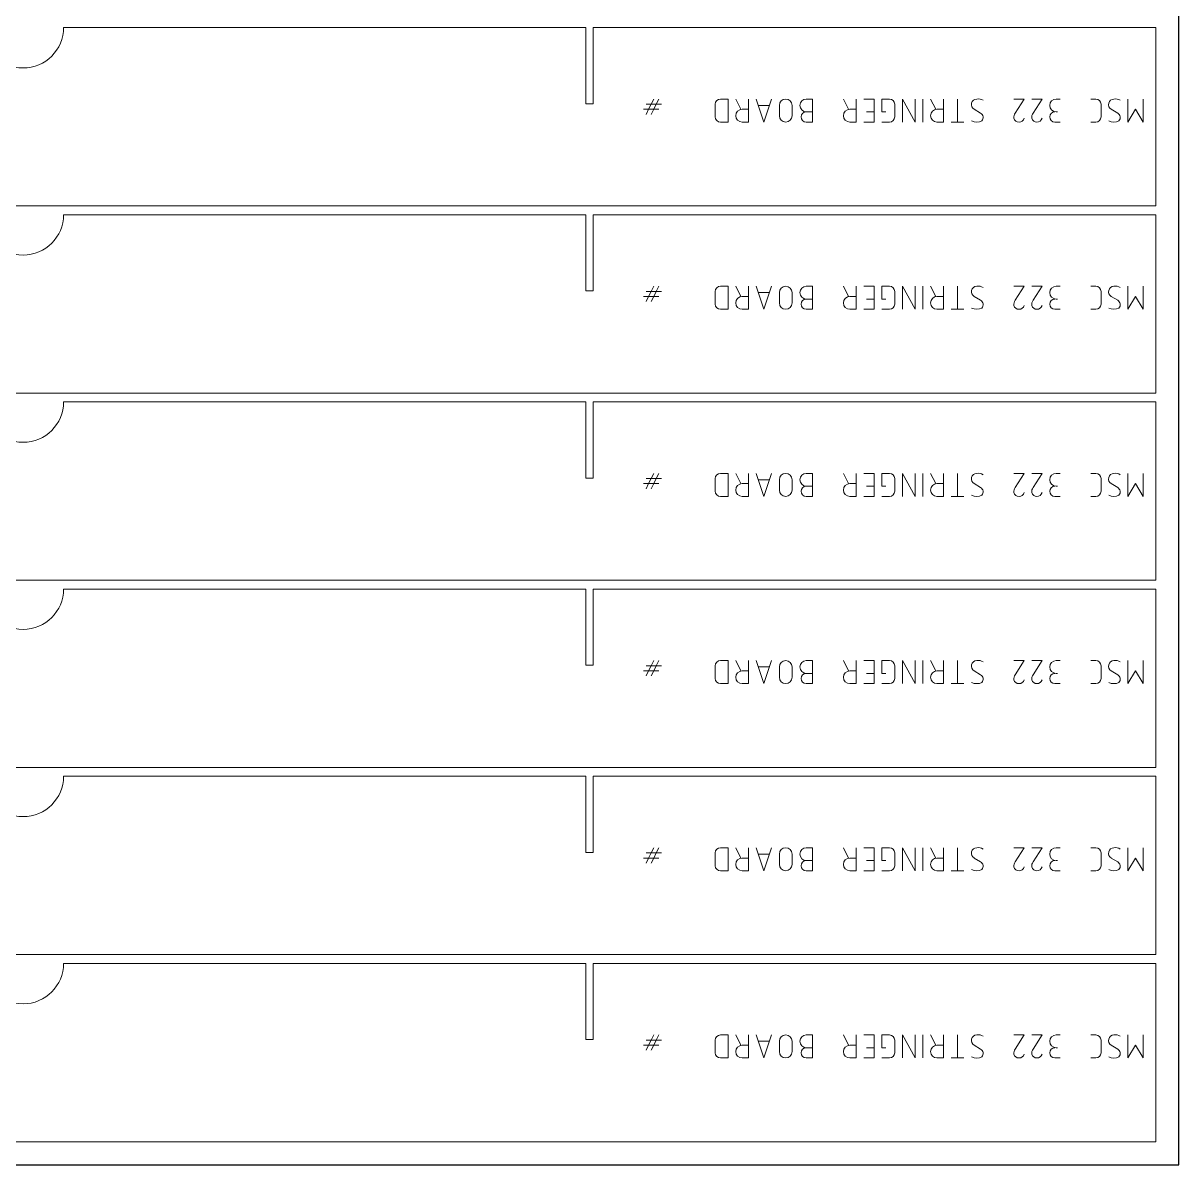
# Model space of a CAD drawing. Header units: millimetres. Extents: x 352 to 5752, y 371 to 2371.
# Drawn here: x 3052 to 3552, y 371 to 865 of the extents above; entities that cross this region are included whole.
import ezdxf

# ---------------------------------------------------------------- set-up
doc = ezdxf.new("R2010")
doc.units = ezdxf.units.MM
doc.layers.add('IV_MARK_SURFACE', color=2, linetype='Continuous', lineweight=5)
doc.layers.add('IV_OUTER_PROFILE', color=7, linetype='Continuous', lineweight=5)

msp = doc.modelspace()

# ---------------------------------------------------------------- linework, layer by layer
msp.add_lwpolyline([(2552.48, 371.21), (3552.48, 371.21), (3552.48, 2371.21), (2552.48, 2371.21)], close=True)
at = {"layer": 'IV_MARK_SURFACE'}
for p, q in [((3321.97, 830.23), (3324.19, 830.23)), ((3323.08, 828.01), (3324.19, 830.23)), ((3324.19, 830.23), (3325.3, 832.45)), ((3324.19, 830.23), (3326.41, 830.23)), ((3326.41, 830.23), (3325.3, 828.01)), ((3327.52, 832.45), (3326.41, 830.23)), ((3326.41, 830.23), (3328.63, 830.23)), ((3351.91, 830.23), (3351.91, 824.69)), ((3357.46, 832.45), (3354.13, 832.45)), ((3357.46, 822.47), (3357.46, 832.45)), ((3363, 828.01), (3360.78, 832.45)), ((3366.33, 832.45), (3366.33, 828.01)), ((3369.66, 832.45), (3372.98, 822.47)), ((3372.98, 822.47), (3376.31, 832.45)), ((3391.28, 832.45), (3394.05, 832.45)), ((3394.05, 832.45), (3394.05, 826.9)), ((3409.58, 828.01), (3407.36, 832.45)), ((3412.9, 832.45), (3412.9, 828.01)), ((3416.23, 832.45), (3420.66, 832.45)), ((3420.66, 832.45), (3420.66, 826.9)), ((3427.32, 832.45), (3423.99, 832.45)), ((3423.99, 832.45), (3423.99, 826.9)), ((3429.54, 824.69), (3429.54, 830.23)), ((3438.41, 822.47), (3432.86, 832.45)), ((3432.86, 832.45), (3432.86, 822.47)), ((3438.41, 832.45), (3438.41, 822.47)), ((3441.73, 832.45), (3441.73, 822.47)), ((3447.28, 828.01), (3445.06, 832.45)), ((3450.6, 832.45), (3450.6, 828.01)), ((3456.7, 832.45), (3456.7, 822.47)), ((3481.1, 832.45), (3485.53, 832.45)), ((3485.53, 832.45), (3481.65, 826.35)), ((3488.86, 832.45), (3493.3, 832.45)), ((3493.3, 832.45), (3489.42, 826.35)), ((3501.06, 832.45), (3499.4, 832.45)), ((3514.37, 832.45), (3516.58, 832.45)), ((3518.8, 830.23), (3518.8, 824.69)), ((3530.44, 822.47), (3530.44, 832.45)), ((3537.1, 832.45), (3537.1, 822.47)), ((3323.08, 828.01), (3320.86, 828.01)), ((3321.97, 825.79), (3323.08, 828.01)), ((3325.3, 828.01), (3323.08, 828.01)), ((3325.3, 828.01), (3324.19, 825.79)), ((3327.52, 828.01), (3325.3, 828.01)), ((3363.56, 828.01), (3366.33, 828.01)), ((3366.33, 828.01), (3366.33, 822.47)), ((3375.2, 829.68), (3370.76, 829.68)), ((3379.64, 829.68), (3379.64, 825.24)), ((3385.18, 825.24), (3385.18, 829.68)), ((3391.28, 826.9), (3394.05, 826.9)), ((3394.05, 826.9), (3394.05, 822.47)), ((3410.13, 828.01), (3412.9, 828.01)), ((3412.9, 828.01), (3412.9, 822.47)), ((3420.66, 826.9), (3417.34, 826.9)), ((3420.66, 826.9), (3420.66, 822.47)), ((3423.99, 826.9), (3425.65, 826.9)), ((3447.83, 828.01), (3450.6, 828.01)), ((3450.6, 828.01), (3450.6, 822.47)), ((3463.91, 828.01), (3466.68, 826.35)), ((3499.4, 826.9), (3499.95, 826.9)), ((3523.24, 828.01), (3526.01, 826.35)), ((3533.77, 828.01), (3530.44, 822.47)), ((3537.1, 822.47), (3533.77, 828.01)), ((3354.13, 822.47), (3357.46, 822.47)), ((3366.33, 822.47), (3363.56, 822.47)), ((3394.05, 822.47), (3391.28, 822.47)), ((3412.9, 822.47), (3410.13, 822.47)), ((3420.66, 822.47), (3416.23, 822.47)), ((3423.99, 822.47), (3427.32, 822.47)), ((3450.6, 822.47), (3447.83, 822.47)), ((3456.7, 822.47), (3453.93, 822.47)), ((3459.48, 822.47), (3456.7, 822.47)), ((3498.84, 822.47), (3501.06, 822.47)), ((3516.58, 822.47), (3514.37, 822.47)), ((3324.19, 749.23), (3325.3, 751.45)), ((3327.52, 751.45), (3326.41, 749.23)), ((3357.46, 751.45), (3354.13, 751.45)), ((3357.46, 741.47), (3357.46, 751.45)), ((3363, 747.01), (3360.78, 751.45)), ((3366.33, 751.45), (3366.33, 747.01)), ((3369.66, 751.45), (3372.98, 741.47)), ((3372.98, 741.47), (3376.31, 751.45)), ((3391.28, 751.45), (3394.05, 751.45)), ((3394.05, 751.45), (3394.05, 745.9)), ((3409.58, 747.01), (3407.36, 751.45)), ((3412.9, 751.45), (3412.9, 747.01)), ((3416.23, 751.45), (3420.66, 751.45)), ((3420.66, 751.45), (3420.66, 745.9)), ((3427.32, 751.45), (3423.99, 751.45)), ((3423.99, 751.45), (3423.99, 745.9)), ((3438.41, 741.47), (3432.86, 751.45)), ((3432.86, 751.45), (3432.86, 741.47)), ((3438.41, 751.45), (3438.41, 741.47)), ((3441.73, 751.45), (3441.73, 741.47)), ((3447.28, 747.01), (3445.06, 751.45)), ((3450.6, 751.45), (3450.6, 747.01)), ((3456.7, 751.45), (3456.7, 741.47)), ((3481.1, 751.45), (3485.53, 751.45)), ((3485.53, 751.45), (3481.65, 745.35)), ((3488.86, 751.45), (3493.3, 751.45)), ((3493.3, 751.45), (3489.42, 745.35)), ((3501.06, 751.45), (3499.4, 751.45)), ((3514.37, 751.45), (3516.58, 751.45)), ((3530.44, 741.47), (3530.44, 751.45)), ((3537.1, 751.45), (3537.1, 741.47)), ((3323.08, 747.01), (3320.86, 747.01)), ((3321.97, 749.23), (3324.19, 749.23)), ((3321.97, 744.79), (3323.08, 747.01)), ((3323.08, 747.01), (3324.19, 749.23)), ((3325.3, 747.01), (3323.08, 747.01)), ((3324.19, 749.23), (3326.41, 749.23)), ((3325.3, 747.01), (3324.19, 744.79)), ((3326.41, 749.23), (3325.3, 747.01)), ((3327.52, 747.01), (3325.3, 747.01)), ((3326.41, 749.23), (3328.63, 749.23)), ((3351.91, 749.23), (3351.91, 743.69)), ((3363.56, 747.01), (3366.33, 747.01)), ((3366.33, 747.01), (3366.33, 741.47)), ((3375.2, 748.68), (3370.76, 748.68)), ((3379.64, 748.68), (3379.64, 744.24)), ((3385.18, 744.24), (3385.18, 748.68)), ((3391.28, 745.9), (3394.05, 745.9)), ((3394.05, 745.9), (3394.05, 741.47)), ((3410.13, 747.01), (3412.9, 747.01)), ((3412.9, 747.01), (3412.9, 741.47)), ((3420.66, 745.9), (3417.34, 745.9)), ((3420.66, 745.9), (3420.66, 741.47)), ((3423.99, 745.9), (3425.65, 745.9)), ((3429.54, 743.69), (3429.54, 749.23)), ((3447.83, 747.01), (3450.6, 747.01)), ((3450.6, 747.01), (3450.6, 741.47)), ((3463.91, 747.01), (3466.68, 745.35)), ((3499.4, 745.9), (3499.95, 745.9)), ((3518.8, 749.23), (3518.8, 743.69)), ((3523.24, 747.01), (3526.01, 745.35)), ((3533.77, 747.01), (3530.44, 741.47)), ((3537.1, 741.47), (3533.77, 747.01)), ((3354.13, 741.47), (3357.46, 741.47)), ((3366.33, 741.47), (3363.56, 741.47)), ((3394.05, 741.47), (3391.28, 741.47)), ((3412.9, 741.47), (3410.13, 741.47)), ((3420.66, 741.47), (3416.23, 741.47)), ((3423.99, 741.47), (3427.32, 741.47)), ((3450.6, 741.47), (3447.83, 741.47)), ((3456.7, 741.47), (3453.93, 741.47)), ((3459.48, 741.47), (3456.7, 741.47)), ((3498.84, 741.47), (3501.06, 741.47)), ((3516.58, 741.47), (3514.37, 741.47)), ((3324.19, 668.23), (3325.3, 670.45)), ((3327.52, 670.45), (3326.41, 668.23)), ((3357.46, 670.45), (3354.13, 670.45)), ((3357.46, 660.47), (3357.46, 670.45)), ((3363, 666.01), (3360.78, 670.45)), ((3366.33, 670.45), (3366.33, 666.01)), ((3369.66, 670.45), (3372.98, 660.47)), ((3372.98, 660.47), (3376.31, 670.45)), ((3391.28, 670.45), (3394.05, 670.45)), ((3394.05, 670.45), (3394.05, 664.9)), ((3409.58, 666.01), (3407.36, 670.45)), ((3412.9, 670.45), (3412.9, 666.01)), ((3416.23, 670.45), (3420.66, 670.45)), ((3420.66, 670.45), (3420.66, 664.9)), ((3427.32, 670.45), (3423.99, 670.45)), ((3423.99, 670.45), (3423.99, 664.9)), ((3438.41, 660.47), (3432.86, 670.45)), ((3432.86, 670.45), (3432.86, 660.47)), ((3438.41, 670.45), (3438.41, 660.47)), ((3441.73, 670.45), (3441.73, 660.47)), ((3447.28, 666.01), (3445.06, 670.45)), ((3450.6, 670.45), (3450.6, 666.01)), ((3456.7, 670.45), (3456.7, 660.47)), ((3481.1, 670.45), (3485.53, 670.45)), ((3485.53, 670.45), (3481.65, 664.35)), ((3488.86, 670.45), (3493.3, 670.45)), ((3493.3, 670.45), (3489.42, 664.35)), ((3501.06, 670.45), (3499.4, 670.45)), ((3514.37, 670.45), (3516.58, 670.45)), ((3530.44, 660.47), (3530.44, 670.45)), ((3537.1, 670.45), (3537.1, 660.47)), ((3323.08, 666.01), (3320.86, 666.01)), ((3321.97, 668.23), (3324.19, 668.23)), ((3321.97, 663.79), (3323.08, 666.01)), ((3323.08, 666.01), (3324.19, 668.23)), ((3325.3, 666.01), (3323.08, 666.01)), ((3324.19, 668.23), (3326.41, 668.23)), ((3325.3, 666.01), (3324.19, 663.79)), ((3326.41, 668.23), (3325.3, 666.01)), ((3327.52, 666.01), (3325.3, 666.01)), ((3326.41, 668.23), (3328.63, 668.23)), ((3351.91, 668.23), (3351.91, 662.69)), ((3363.56, 666.01), (3366.33, 666.01)), ((3366.33, 666.01), (3366.33, 660.47)), ((3375.2, 667.68), (3370.76, 667.68)), ((3379.64, 667.68), (3379.64, 663.24)), ((3385.18, 663.24), (3385.18, 667.68)), ((3410.13, 666.01), (3412.9, 666.01)), ((3412.9, 666.01), (3412.9, 660.47)), ((3429.54, 662.69), (3429.54, 668.23)), ((3447.83, 666.01), (3450.6, 666.01)), ((3450.6, 666.01), (3450.6, 660.47)), ((3463.91, 666.01), (3466.68, 664.35)), ((3518.8, 668.23), (3518.8, 662.69)), ((3523.24, 666.01), (3526.01, 664.35)), ((3533.77, 666.01), (3530.44, 660.47)), ((3537.1, 660.47), (3533.77, 666.01)), ((3354.13, 660.47), (3357.46, 660.47)), ((3366.33, 660.47), (3363.56, 660.47)), ((3391.28, 664.9), (3394.05, 664.9)), ((3394.05, 660.47), (3391.28, 660.47)), ((3394.05, 664.9), (3394.05, 660.47)), ((3412.9, 660.47), (3410.13, 660.47)), ((3420.66, 660.47), (3416.23, 660.47)), ((3420.66, 664.9), (3417.34, 664.9)), ((3420.66, 664.9), (3420.66, 660.47)), ((3423.99, 664.9), (3425.65, 664.9)), ((3423.99, 660.47), (3427.32, 660.47)), ((3450.6, 660.47), (3447.83, 660.47)), ((3456.7, 660.47), (3453.93, 660.47)), ((3459.48, 660.47), (3456.7, 660.47)), ((3498.84, 660.47), (3501.06, 660.47)), ((3499.4, 664.9), (3499.95, 664.9)), ((3516.58, 660.47), (3514.37, 660.47)), ((3323.08, 585.01), (3320.86, 585.01)), ((3321.97, 587.23), (3324.19, 587.23)), ((3321.97, 582.79), (3323.08, 585.01)), ((3323.08, 585.01), (3324.19, 587.23)), ((3325.3, 585.01), (3323.08, 585.01)), ((3324.19, 587.23), (3325.3, 589.45)), ((3324.19, 587.23), (3326.41, 587.23)), ((3325.3, 585.01), (3324.19, 582.79)), ((3326.41, 587.23), (3325.3, 585.01)), ((3327.52, 585.01), (3325.3, 585.01)), ((3327.52, 589.45), (3326.41, 587.23)), ((3326.41, 587.23), (3328.63, 587.23)), ((3351.91, 587.23), (3351.91, 581.69)), ((3357.46, 589.45), (3354.13, 589.45)), ((3357.46, 579.47), (3357.46, 589.45)), ((3363, 585.01), (3360.78, 589.45)), ((3363.56, 585.01), (3366.33, 585.01)), ((3366.33, 589.45), (3366.33, 585.01)), ((3366.33, 585.01), (3366.33, 579.47)), ((3369.66, 589.45), (3372.98, 579.47)), ((3375.2, 586.68), (3370.76, 586.68)), ((3372.98, 579.47), (3376.31, 589.45)), ((3379.64, 586.68), (3379.64, 582.24)), ((3385.18, 582.24), (3385.18, 586.68)), ((3391.28, 589.45), (3394.05, 589.45)), ((3394.05, 589.45), (3394.05, 583.9)), ((3409.58, 585.01), (3407.36, 589.45)), ((3410.13, 585.01), (3412.9, 585.01)), ((3412.9, 589.45), (3412.9, 585.01)), ((3412.9, 585.01), (3412.9, 579.47)), ((3416.23, 589.45), (3420.66, 589.45)), ((3420.66, 589.45), (3420.66, 583.9)), ((3427.32, 589.45), (3423.99, 589.45)), ((3423.99, 589.45), (3423.99, 583.9)), ((3429.54, 581.69), (3429.54, 587.23)), ((3438.41, 579.47), (3432.86, 589.45)), ((3432.86, 589.45), (3432.86, 579.47)), ((3438.41, 589.45), (3438.41, 579.47)), ((3441.73, 589.45), (3441.73, 579.47)), ((3447.28, 585.01), (3445.06, 589.45)), ((3447.83, 585.01), (3450.6, 585.01)), ((3450.6, 589.45), (3450.6, 585.01)), ((3450.6, 585.01), (3450.6, 579.47)), ((3456.7, 589.45), (3456.7, 579.47)), ((3463.91, 585.01), (3466.68, 583.35)), ((3481.1, 589.45), (3485.53, 589.45)), ((3485.53, 589.45), (3481.65, 583.35)), ((3488.86, 589.45), (3493.3, 589.45)), ((3493.3, 589.45), (3489.42, 583.35)), ((3501.06, 589.45), (3499.4, 589.45)), ((3514.37, 589.45), (3516.58, 589.45)), ((3518.8, 587.23), (3518.8, 581.69)), ((3523.24, 585.01), (3526.01, 583.35)), ((3530.44, 579.47), (3530.44, 589.45)), ((3533.77, 585.01), (3530.44, 579.47)), ((3537.1, 579.47), (3533.77, 585.01)), ((3537.1, 589.45), (3537.1, 579.47)), ((3391.28, 583.9), (3394.05, 583.9)), ((3394.05, 583.9), (3394.05, 579.47)), ((3420.66, 583.9), (3417.34, 583.9)), ((3420.66, 583.9), (3420.66, 579.47)), ((3423.99, 583.9), (3425.65, 583.9)), ((3499.4, 583.9), (3499.95, 583.9)), ((3354.13, 579.47), (3357.46, 579.47)), ((3366.33, 579.47), (3363.56, 579.47)), ((3394.05, 579.47), (3391.28, 579.47)), ((3412.9, 579.47), (3410.13, 579.47)), ((3420.66, 579.47), (3416.23, 579.47)), ((3423.99, 579.47), (3427.32, 579.47)), ((3450.6, 579.47), (3447.83, 579.47)), ((3456.7, 579.47), (3453.93, 579.47)), ((3459.48, 579.47), (3456.7, 579.47)), ((3498.84, 579.47), (3501.06, 579.47)), ((3516.58, 579.47), (3514.37, 579.47)), ((3321.97, 506.23), (3324.19, 506.23)), ((3323.08, 504.01), (3324.19, 506.23)), ((3324.19, 506.23), (3325.3, 508.45)), ((3324.19, 506.23), (3326.41, 506.23)), ((3326.41, 506.23), (3325.3, 504.01)), ((3327.52, 508.45), (3326.41, 506.23)), ((3326.41, 506.23), (3328.63, 506.23)), ((3351.91, 506.23), (3351.91, 500.69)), ((3357.46, 508.45), (3354.13, 508.45)), ((3357.46, 498.47), (3357.46, 508.45)), ((3363, 504.01), (3360.78, 508.45)), ((3366.33, 508.45), (3366.33, 504.01)), ((3369.66, 508.45), (3372.98, 498.47)), ((3375.2, 505.68), (3370.76, 505.68)), ((3372.98, 498.47), (3376.31, 508.45)), ((3379.64, 505.68), (3379.64, 501.24)), ((3385.18, 501.24), (3385.18, 505.68)), ((3391.28, 508.45), (3394.05, 508.45)), ((3394.05, 508.45), (3394.05, 502.9)), ((3409.58, 504.01), (3407.36, 508.45)), ((3412.9, 508.45), (3412.9, 504.01)), ((3416.23, 508.45), (3420.66, 508.45)), ((3420.66, 508.45), (3420.66, 502.9)), ((3427.32, 508.45), (3423.99, 508.45)), ((3423.99, 508.45), (3423.99, 502.9)), ((3429.54, 500.69), (3429.54, 506.23)), ((3438.41, 498.47), (3432.86, 508.45)), ((3432.86, 508.45), (3432.86, 498.47)), ((3438.41, 508.45), (3438.41, 498.47)), ((3441.73, 508.45), (3441.73, 498.47)), ((3447.28, 504.01), (3445.06, 508.45)), ((3450.6, 508.45), (3450.6, 504.01)), ((3456.7, 508.45), (3456.7, 498.47)), ((3481.1, 508.45), (3485.53, 508.45)), ((3485.53, 508.45), (3481.65, 502.35)), ((3488.86, 508.45), (3493.3, 508.45)), ((3493.3, 508.45), (3489.42, 502.35)), ((3501.06, 508.45), (3499.4, 508.45)), ((3514.37, 508.45), (3516.58, 508.45)), ((3518.8, 506.23), (3518.8, 500.69)), ((3530.44, 498.47), (3530.44, 508.45)), ((3537.1, 508.45), (3537.1, 498.47)), ((3323.08, 504.01), (3320.86, 504.01)), ((3321.97, 501.79), (3323.08, 504.01)), ((3325.3, 504.01), (3323.08, 504.01)), ((3325.3, 504.01), (3324.19, 501.79)), ((3327.52, 504.01), (3325.3, 504.01)), ((3363.56, 504.01), (3366.33, 504.01)), ((3366.33, 504.01), (3366.33, 498.47)), ((3391.28, 502.9), (3394.05, 502.9)), ((3394.05, 502.9), (3394.05, 498.47)), ((3410.13, 504.01), (3412.9, 504.01)), ((3412.9, 504.01), (3412.9, 498.47)), ((3420.66, 502.9), (3417.34, 502.9)), ((3420.66, 502.9), (3420.66, 498.47)), ((3423.99, 502.9), (3425.65, 502.9)), ((3447.83, 504.01), (3450.6, 504.01)), ((3450.6, 504.01), (3450.6, 498.47)), ((3463.91, 504.01), (3466.68, 502.35)), ((3499.4, 502.9), (3499.95, 502.9)), ((3523.24, 504.01), (3526.01, 502.35)), ((3533.77, 504.01), (3530.44, 498.47)), ((3537.1, 498.47), (3533.77, 504.01)), ((3354.13, 498.47), (3357.46, 498.47)), ((3366.33, 498.47), (3363.56, 498.47)), ((3394.05, 498.47), (3391.28, 498.47)), ((3412.9, 498.47), (3410.13, 498.47)), ((3420.66, 498.47), (3416.23, 498.47)), ((3423.99, 498.47), (3427.32, 498.47)), ((3450.6, 498.47), (3447.83, 498.47)), ((3456.7, 498.47), (3453.93, 498.47)), ((3459.48, 498.47), (3456.7, 498.47)), ((3498.84, 498.47), (3501.06, 498.47)), ((3516.58, 498.47), (3514.37, 498.47)), ((3321.97, 425.23), (3324.19, 425.23)), ((3323.08, 423.01), (3324.19, 425.23)), ((3324.19, 425.23), (3325.3, 427.45)), ((3324.19, 425.23), (3326.41, 425.23)), ((3326.41, 425.23), (3325.3, 423.01)), ((3327.52, 427.45), (3326.41, 425.23)), ((3326.41, 425.23), (3328.63, 425.23)), ((3351.91, 425.23), (3351.91, 419.69)), ((3357.46, 427.45), (3354.13, 427.45)), ((3357.46, 417.47), (3357.46, 427.45)), ((3363, 423.01), (3360.78, 427.45)), ((3366.33, 427.45), (3366.33, 423.01)), ((3369.66, 427.45), (3372.98, 417.47)), ((3372.98, 417.47), (3376.31, 427.45)), ((3391.28, 427.45), (3394.05, 427.45)), ((3394.05, 427.45), (3394.05, 421.9)), ((3409.58, 423.01), (3407.36, 427.45)), ((3412.9, 427.45), (3412.9, 423.01)), ((3416.23, 427.45), (3420.66, 427.45)), ((3420.66, 427.45), (3420.66, 421.9)), ((3427.32, 427.45), (3423.99, 427.45)), ((3423.99, 427.45), (3423.99, 421.9)), ((3429.54, 419.69), (3429.54, 425.23)), ((3438.41, 417.47), (3432.86, 427.45)), ((3432.86, 427.45), (3432.86, 417.47)), ((3438.41, 427.45), (3438.41, 417.47)), ((3441.73, 427.45), (3441.73, 417.47)), ((3447.28, 423.01), (3445.06, 427.45)), ((3450.6, 427.45), (3450.6, 423.01)), ((3456.7, 427.45), (3456.7, 417.47)), ((3481.1, 427.45), (3485.53, 427.45)), ((3485.53, 427.45), (3481.65, 421.35)), ((3488.86, 427.45), (3493.3, 427.45)), ((3493.3, 427.45), (3489.42, 421.35)), ((3501.06, 427.45), (3499.4, 427.45)), ((3514.37, 427.45), (3516.58, 427.45)), ((3518.8, 425.23), (3518.8, 419.69)), ((3530.44, 417.47), (3530.44, 427.45)), ((3537.1, 427.45), (3537.1, 417.47)), ((3323.08, 423.01), (3320.86, 423.01)), ((3321.97, 420.79), (3323.08, 423.01)), ((3325.3, 423.01), (3323.08, 423.01)), ((3325.3, 423.01), (3324.19, 420.79)), ((3327.52, 423.01), (3325.3, 423.01)), ((3363.56, 423.01), (3366.33, 423.01)), ((3366.33, 423.01), (3366.33, 417.47)), ((3375.2, 424.68), (3370.76, 424.68)), ((3379.64, 424.68), (3379.64, 420.24)), ((3385.18, 420.24), (3385.18, 424.68)), ((3391.28, 421.9), (3394.05, 421.9)), ((3394.05, 421.9), (3394.05, 417.47)), ((3410.13, 423.01), (3412.9, 423.01)), ((3412.9, 423.01), (3412.9, 417.47)), ((3420.66, 421.9), (3417.34, 421.9)), ((3420.66, 421.9), (3420.66, 417.47)), ((3423.99, 421.9), (3425.65, 421.9)), ((3447.83, 423.01), (3450.6, 423.01)), ((3450.6, 423.01), (3450.6, 417.47)), ((3463.91, 423.01), (3466.68, 421.35)), ((3499.4, 421.9), (3499.95, 421.9)), ((3523.24, 423.01), (3526.01, 421.35)), ((3533.77, 423.01), (3530.44, 417.47)), ((3537.1, 417.47), (3533.77, 423.01)), ((3354.13, 417.47), (3357.46, 417.47)), ((3366.33, 417.47), (3363.56, 417.47)), ((3394.05, 417.47), (3391.28, 417.47)), ((3412.9, 417.47), (3410.13, 417.47)), ((3420.66, 417.47), (3416.23, 417.47)), ((3423.99, 417.47), (3427.32, 417.47)), ((3450.6, 417.47), (3447.83, 417.47)), ((3456.7, 417.47), (3453.93, 417.47)), ((3459.48, 417.47), (3456.7, 417.47)), ((3498.84, 417.47), (3501.06, 417.47)), ((3516.58, 417.47), (3514.37, 417.47))]:
    msp.add_line(p, q, dxfattribs=at)
for centre, radius, start, end in [((3354.13, 830.23), 2.22, 90, 180), ((3382.41, 829.68), 2.77, 0, 180), ((3391.28, 829.68), 2.77, 90, 270), ((3427.32, 830.23), 2.22, 0, 90), ((3465.12, 830.07), 2.38, 92.3685, 239.559), ((3465.73, 828.79), 3.73, 56.4174, 100.9627), ((3499.4, 829.68), 2.77, 90, 270), ((3516.58, 830.23), 2.22, 0, 90), ((3524.44, 830.07), 2.38, 92.3685, 239.559), ((3525.05, 828.79), 3.73, 56.4174, 100.9627), ((3363.56, 825.24), 2.77, 90, 270), ((3382.41, 825.24), 2.77, 180, 0), ((3391.28, 824.69), 2.22, 90, 270), ((3410.13, 825.24), 2.77, 90, 270), ((3447.83, 825.24), 2.77, 90, 270), ((3465.56, 824.45), 2.21, 319.6263, 59.2984), ((3484.08, 824.56), 3.02, 143.6911, 188.2364), ((3491.85, 824.56), 3.02, 143.6911, 188.2364), ((3498.84, 824.69), 2.22, 90, 270), ((3524.88, 824.45), 2.21, 319.6263, 59.2984), ((3354.13, 824.69), 2.22, 180, 270), ((3427.32, 824.69), 2.22, 270, 0), ((3465.02, 827.14), 4.68, 241.7153, 298.2847), ((3483.32, 824.78), 2.31, 196.4047, 343.5953), ((3491.08, 824.78), 2.31, 196.4047, 343.5953), ((3516.58, 824.69), 2.22, 270, 0), ((3524.35, 827.14), 4.68, 241.7153, 298.2847), ((3354.13, 749.23), 2.22, 90, 180), ((3382.41, 748.68), 2.77, 0, 180), ((3391.28, 748.68), 2.77, 90, 270), ((3427.32, 749.23), 2.22, 0, 90), ((3465.12, 749.07), 2.38, 92.3685, 239.559), ((3465.73, 747.79), 3.73, 56.4174, 100.9627), ((3499.4, 748.68), 2.77, 90, 270), ((3516.58, 749.23), 2.22, 0, 90), ((3524.44, 749.07), 2.38, 92.3685, 239.559), ((3525.05, 747.79), 3.73, 56.4174, 100.9627), ((3363.56, 744.24), 2.77, 90, 270), ((3391.28, 743.69), 2.22, 90, 270), ((3410.13, 744.24), 2.77, 90, 270), ((3447.83, 744.24), 2.77, 90, 270), ((3465.56, 743.45), 2.21, 319.6263, 59.2984), ((3484.08, 743.56), 3.02, 143.6911, 188.2364), ((3491.85, 743.56), 3.02, 143.6911, 188.2364), ((3498.84, 743.69), 2.22, 90, 270), ((3524.88, 743.45), 2.21, 319.6263, 59.2984), ((3354.13, 743.69), 2.22, 180, 270), ((3382.41, 744.24), 2.77, 180, 0), ((3427.32, 743.69), 2.22, 270, 0), ((3465.02, 746.14), 4.68, 241.7153, 298.2847), ((3483.32, 743.78), 2.31, 196.4047, 343.5953), ((3491.08, 743.78), 2.31, 196.4047, 343.5953), ((3516.58, 743.69), 2.22, 270, 0), ((3524.35, 746.14), 4.68, 241.7153, 298.2847), ((3354.13, 668.23), 2.22, 90, 180), ((3382.41, 667.68), 2.77, 0, 180), ((3391.28, 667.68), 2.77, 90, 270), ((3427.32, 668.23), 2.22, 0, 90), ((3465.12, 668.07), 2.38, 92.3685, 239.559), ((3465.73, 666.79), 3.73, 56.4174, 100.9627), ((3499.4, 667.68), 2.77, 90, 270), ((3516.58, 668.23), 2.22, 0, 90), ((3524.44, 668.07), 2.38, 92.3685, 239.559), ((3525.05, 666.79), 3.73, 56.4174, 100.9627), ((3363.56, 663.24), 2.77, 90, 270), ((3410.13, 663.24), 2.77, 90, 270), ((3447.83, 663.24), 2.77, 90, 270), ((3354.13, 662.69), 2.22, 180, 270), ((3382.41, 663.24), 2.77, 180, 0), ((3391.28, 662.69), 2.22, 90, 270), ((3427.32, 662.69), 2.22, 270, 0), ((3465.02, 665.14), 4.68, 241.7153, 298.2847), ((3465.56, 662.45), 2.21, 319.6263, 59.2984), ((3484.08, 662.56), 3.02, 143.6911, 188.2364), ((3483.32, 662.78), 2.31, 196.4047, 343.5953), ((3491.85, 662.56), 3.02, 143.6911, 188.2364), ((3491.08, 662.78), 2.31, 196.4047, 343.5953), ((3498.84, 662.69), 2.22, 90, 270), ((3516.58, 662.69), 2.22, 270, 0), ((3524.35, 665.14), 4.68, 241.7153, 298.2847), ((3524.88, 662.45), 2.21, 319.6263, 59.2984), ((3354.13, 587.23), 2.22, 90, 180), ((3363.56, 582.24), 2.77, 90, 270), ((3382.41, 586.68), 2.77, 0, 180), ((3391.28, 586.68), 2.77, 90, 270), ((3410.13, 582.24), 2.77, 90, 270), ((3427.32, 587.23), 2.22, 0, 90), ((3447.83, 582.24), 2.77, 90, 270), ((3465.12, 587.07), 2.38, 92.3685, 239.559), ((3465.73, 585.79), 3.73, 56.4174, 100.9627), ((3499.4, 586.68), 2.77, 90, 270), ((3516.58, 587.23), 2.22, 0, 90), ((3524.44, 587.07), 2.38, 92.3685, 239.559), ((3525.05, 585.79), 3.73, 56.4174, 100.9627), ((3354.13, 581.69), 2.22, 180, 270), ((3382.41, 582.24), 2.77, 180, 0), ((3391.28, 581.69), 2.22, 90, 270), ((3427.32, 581.69), 2.22, 270, 0), ((3465.02, 584.14), 4.68, 241.7153, 298.2847), ((3465.56, 581.45), 2.21, 319.6263, 59.2984), ((3484.08, 581.56), 3.02, 143.6911, 188.2364), ((3483.32, 581.78), 2.31, 196.4047, 343.5953), ((3491.85, 581.56), 3.02, 143.6911, 188.2364), ((3491.08, 581.78), 2.31, 196.4047, 343.5953), ((3498.84, 581.69), 2.22, 90, 270), ((3516.58, 581.69), 2.22, 270, 0), ((3524.35, 584.14), 4.68, 241.7153, 298.2847), ((3524.88, 581.45), 2.21, 319.6263, 59.2984), ((3354.13, 506.23), 2.22, 90, 180), ((3382.41, 505.68), 2.77, 0, 180), ((3391.28, 505.68), 2.77, 90, 270), ((3427.32, 506.23), 2.22, 0, 90), ((3465.12, 506.07), 2.38, 92.3685, 239.559), ((3465.73, 504.79), 3.73, 56.4174, 100.9627), ((3499.4, 505.68), 2.77, 90, 270), ((3516.58, 506.23), 2.22, 0, 90), ((3524.44, 506.07), 2.38, 92.3685, 239.559), ((3525.05, 504.79), 3.73, 56.4174, 100.9627), ((3354.13, 500.69), 2.22, 180, 270), ((3363.56, 501.24), 2.77, 90, 270), ((3382.41, 501.24), 2.77, 180, 0), ((3391.28, 500.69), 2.22, 90, 270), ((3410.13, 501.24), 2.77, 90, 270), ((3427.32, 500.69), 2.22, 270, 0), ((3447.83, 501.24), 2.77, 90, 270), ((3465.56, 500.45), 2.21, 319.6263, 59.2984), ((3484.08, 500.56), 3.02, 143.6911, 188.2364), ((3483.32, 500.78), 2.31, 196.4047, 343.5953), ((3491.85, 500.56), 3.02, 143.6911, 188.2364), ((3491.08, 500.78), 2.31, 196.4047, 343.5953), ((3498.84, 500.69), 2.22, 90, 270), ((3516.58, 500.69), 2.22, 270, 0), ((3524.88, 500.45), 2.21, 319.6263, 59.2984), ((3465.02, 503.14), 4.68, 241.7153, 298.2847), ((3524.35, 503.14), 4.68, 241.7153, 298.2847), ((3354.13, 425.23), 2.22, 90, 180), ((3382.41, 424.68), 2.77, 0, 180), ((3391.28, 424.68), 2.77, 90, 270), ((3427.32, 425.23), 2.22, 0, 90), ((3465.12, 425.07), 2.38, 92.3685, 239.559), ((3465.73, 423.79), 3.73, 56.4174, 100.9627), ((3499.4, 424.68), 2.77, 90, 270), ((3516.58, 425.23), 2.22, 0, 90), ((3524.44, 425.07), 2.38, 92.3685, 239.559), ((3525.05, 423.79), 3.73, 56.4174, 100.9627), ((3363.56, 420.24), 2.77, 90, 270), ((3382.41, 420.24), 2.77, 180, 0), ((3391.28, 419.69), 2.22, 90, 270), ((3410.13, 420.24), 2.77, 90, 270), ((3447.83, 420.24), 2.77, 90, 270), ((3465.56, 419.45), 2.21, 319.6263, 59.2984), ((3484.08, 419.56), 3.02, 143.6911, 188.2364), ((3491.85, 419.56), 3.02, 143.6911, 188.2364), ((3498.84, 419.69), 2.22, 90, 270), ((3524.88, 419.45), 2.21, 319.6263, 59.2984), ((3354.13, 419.69), 2.22, 180, 270), ((3427.32, 419.69), 2.22, 270, 0), ((3465.02, 422.14), 4.68, 241.7153, 298.2847), ((3483.32, 419.78), 2.31, 196.4047, 343.5953), ((3491.08, 419.78), 2.31, 196.4047, 343.5953), ((3516.58, 419.69), 2.22, 270, 0), ((3524.35, 422.14), 4.68, 241.7153, 298.2847)]:
    msp.add_arc(centre, radius, start, end, dxfattribs=at)
at = {"layer": 'IV_OUTER_PROFILE'}
for p, q in [((3069.98, 863.41), (3295.88, 863.41)), ((3295.88, 830.41), (3295.88, 863.41)), ((3299.08, 863.41), (3299.08, 830.41)), ((3299.08, 863.41), (3542.48, 863.41)), ((3542.48, 863.41), (3542.48, 786.21)), ((3299.08, 830.41), (3295.88, 830.41)), ((2562.48, 786.21), (3542.48, 786.21)), ((3069.98, 782.41), (3295.88, 782.41)), ((3295.88, 749.41), (3295.88, 782.41)), ((3299.08, 782.41), (3299.08, 749.41)), ((3299.08, 782.41), (3542.48, 782.41)), ((3542.48, 782.41), (3542.48, 705.21)), ((3299.08, 749.41), (3295.88, 749.41)), ((2562.48, 705.21), (3542.48, 705.21)), ((3069.98, 701.41), (3295.88, 701.41)), ((3295.88, 668.41), (3295.88, 701.41)), ((3299.08, 701.41), (3299.08, 668.41)), ((3299.08, 701.41), (3542.48, 701.41)), ((3542.48, 701.41), (3542.48, 624.21)), ((3299.08, 668.41), (3295.88, 668.41)), ((2562.48, 624.21), (3542.48, 624.21)), ((3069.98, 620.41), (3295.88, 620.41)), ((3295.88, 587.41), (3295.88, 620.41)), ((3299.08, 620.41), (3299.08, 587.41)), ((3299.08, 620.41), (3542.48, 620.41)), ((3542.48, 620.41), (3542.48, 543.21)), ((3299.08, 587.41), (3295.88, 587.41)), ((2562.48, 543.21), (3542.48, 543.21)), ((3069.98, 539.41), (3295.88, 539.41)), ((3295.88, 506.41), (3295.88, 539.41)), ((3299.08, 539.41), (3299.08, 506.41)), ((3299.08, 539.41), (3542.48, 539.41)), ((3542.48, 539.41), (3542.48, 462.21)), ((3299.08, 506.41), (3295.88, 506.41)), ((2562.48, 462.21), (3542.48, 462.21)), ((3069.98, 458.41), (3295.88, 458.41)), ((3295.88, 425.41), (3295.88, 458.41)), ((3299.08, 458.41), (3299.08, 425.41)), ((3299.08, 458.41), (3542.48, 458.41)), ((3542.48, 458.41), (3542.48, 381.21)), ((3299.08, 425.41), (3295.88, 425.41)), ((2562.48, 381.21), (3542.48, 381.21))]:
    msp.add_line(p, q, dxfattribs=at)
for centre in [(3052.48, 863.41), (3052.48, 782.41), (3052.48, 701.41), (3052.48, 620.41), (3052.48, 539.41), (3052.48, 458.41)]:
    msp.add_arc(centre, 17.5, 180, 0, dxfattribs=at)

doc.saveas('drawing.dxf')
